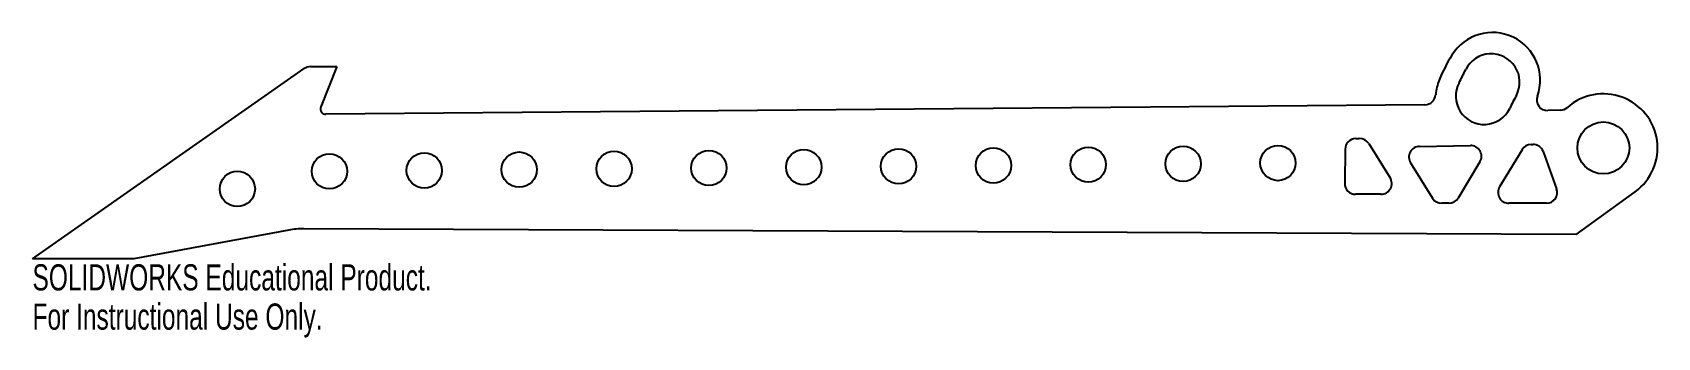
# Model space of a CAD drawing. Header units: millimetres. Extents: x -267 to 33, y 52 to 109.
import ezdxf

# ---------------------------------------------------------------- set-up
doc = ezdxf.new("R2010")
doc.units = ezdxf.units.MM
doc.styles.add('SLDTEXTSTYLE0', font='TXT', dxfattribs={"width": 0.7})

msp = doc.modelspace()

# ---------------------------------------------------------------- linework, layer by layer
at = {"color": 7, "linetype": 'Continuous', "lineweight": 25}
for p, q in [((-215.47, 102.26), (-210.6, 102.26)), ((-210.6, 102.26), (-213.58, 94.82)), ((-266.8, 66.76), (-216.62, 101.9)), ((-9.73, 95.22), (-212.64, 93.45)), ((15.29, 94.22), (12.97, 94.15)), ((-22.51, 88.98), (-21.85, 88.99)), ((-20.11, 88.05), (-16.17, 81.74)), ((-10.74, 87.53), (-1.33, 87.69)), ((9.87, 87.89), (10.16, 87.9)), ((-24.47, 87), (-24.53, 80.7)), ((-12.4, 84.47), (-8.32, 77.95)), ((0.41, 84.66), (-3.61, 77.98)), ((8.19, 86.92), (4.05, 80.04)), ((12.07, 86.58), (14.58, 79.69)), ((-17.86, 78.68), (-22.53, 78.68)), ((18.2, 71.26), (29.07, 79.14)), ((-5.32, 77.01), (-6.63, 77.01)), ((12.7, 77.01), (5.77, 77.01)), ((-219.49, 72.06), (-248.1, 66.76)), ((18.2, 71.26), (-216.69, 72.31)), ((-248.1, 66.76), (-266.8, 66.76))]:
    msp.add_line(p, q, dxfattribs=at)
for centre, radius in [((23.2, 87.24), 4.8), ((-106.91, 83.84), 3.26), ((-89.4, 83.99), 3.26), ((-71.89, 84.15), 3.26), ((-54.38, 84.3), 3.26), ((-36.87, 84.45), 3.26), ((-211.98, 82.92), 3.26), ((-194.47, 83.08), 3.26), ((-176.95, 83.23), 3.26), ((-159.44, 83.38), 3.26), ((-141.93, 83.53), 3.26), ((-124.42, 83.69), 3.26), ((-228.98, 79.67), 3.26)]:
    msp.add_circle(centre, radius, dxfattribs=at)
for centre, radius, start, end in [((2.74, 99.78), 8.8, 340.3869, 148.5), ((-215.47, 100.26), 2, 90, 125), ((23.2, 87.24), 32.8, 148.5, 157.5), ((2.5, 99.39), 5.25, 332.2179, 153.7821), ((1.03, 96.42), 8.8, 157.5, 175.7648), ((1.2, 96.83), 5.25, 152.2179, 333.7821), ((-91.92, 145.89), 100, 332.2179, 333.7821), ((-9.75, 97.22), 2, 270.5, 355.7648), ((95.62, 50.34), 100, 152.2179, 153.7821), ((12.91, 96.15), 2, 160.3869, 271.5811), ((23.2, 87.24), 10, 305.9365, 131.5674), ((-212.65, 94.45), 1, 158.1986, 270.5), ((15.24, 96.22), 2, 271.5811, 311.5674), ((-22.47, 86.98), 2, 91.0149, 179.4339), ((-21.81, 86.99), 2, 32.0122, 91.0149), ((-10.7, 85.53), 2, 91.0149, 212.0122), ((-1.3, 85.69), 2, 328.9555, 91.0149), ((9.91, 85.89), 2, 91.0149, 148.9555), ((10.19, 85.9), 2, 19.9862, 91.0149), ((-17.86, 80.68), 2, 269.9862, 32.0122), ((-22.53, 80.68), 2, 179.4339, 269.9862), ((5.77, 79.01), 2, 148.9555, 269.9862), ((12.7, 79.01), 2, 269.9862, 19.9862), ((-6.63, 79.01), 2, 212.0122, 269.9862), ((-5.32, 79.01), 2, 269.9862, 328.9555), ((-216.76, 57.31), 15, 89.7435, 100.4957)]:
    msp.add_arc(centre, radius, start, end, dxfattribs=at)

# ---------------------------------------------------------------- texts
at = {"color": 7, "linetype": 'Continuous', "char_height": 4.8336, "attachment_point": 1, "style": 'SLDTEXTSTYLE0'}
for s, insert in [('SOLIDWORKS Educational Product.', (-266.8, 65.74)), ('For Instructional Use Only.', (-266.8, 58.49))]:
    msp.add_mtext(s, dxfattribs=dict(at, insert=insert))

doc.saveas('drawing.dxf')
